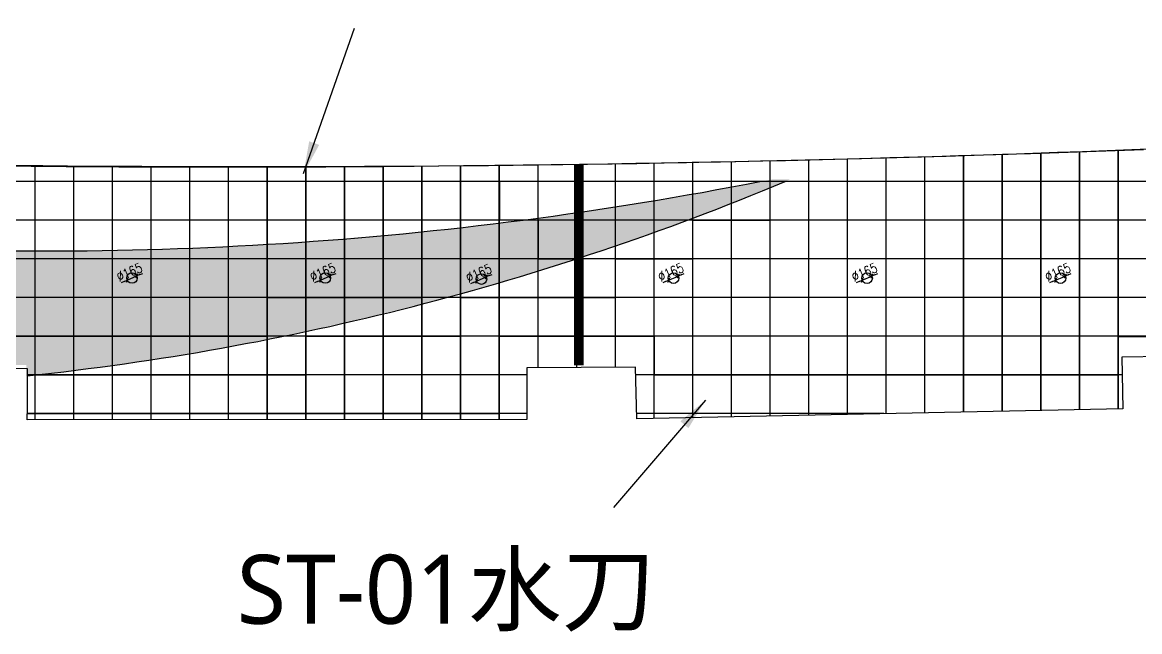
# Model space of a CAD drawing. Header units: millimetres. Extents: x -1989 to 265952, y -5690 to 142265.
# Drawn here: x 118452 to 135781, y 15347 to 24796 of the extents above; entities that cross this region are included whole.
import ezdxf
from ezdxf.enums import TextEntityAlignment as Align
from ezdxf.lldxf.tags import DXFTag

# ---------------------------------------------------------------- set-up
doc = ezdxf.new("R2010")
doc.units = ezdxf.units.MM
for name, color, linetype in [('d地面疏散指示开孔165mm', 91, 'Continuous'), ('F-地材填充', 8, 'Continuous'), ('F-地材造型线', 150, 'Continuous'), ('ST-01水刀', 111, 'Continuous'), ('ST-02整砖', 22, 'Continuous'), ('ST-02算量', 222, 'Continuous'), ('ST-12算量', 21, 'Continuous'), ('现场实际间隔柱定位', 6, 'Continuous')]:
    doc.layers.add(name, color=color, linetype=linetype)
doc.layers.add('灯柱定位线', color=141, linetype='Continuous', lineweight=25)
doc.styles.get("Standard").update_dxf_attribs({"font": 'arial.ttf'})
doc.styles.add('YQ_DIM', font='romancs.shx', dxfattribs={"width": 0.8, "bigfont": '@by-01-hztxt.shx'})
doc.styles.add('黑体', font='Microsoft YaHei.ttf')
tags = doc.linetypes.add('EXP JT_LINE', pattern='A,0.5,-0.2,["EXP JT",Standard,S=0.12,R=0,X=-0.1,Y=-0.05],-0.5', length=1.199999999999999).pattern_tags.tags
tags[6] = DXFTag(74, 10)
doc.dimstyles.new('yq100', dxfattribs={"dimscale": 50, "dimtxt": 3, "dimasz": 1, "dimexe": 1.5, "dimexo": 3, "dimgap": 0.5, "dimtad": 1, "dimdec": 0, "dimrnd": 5, "dimdsep": 46, "dimtxsty": 'YQ_DIM', "dimblk": 'YQTICK', "dimcen": 0, "dimclrd": 256, "dimclre": 256, "dimclrt": 7, "dimadec": 1, "dimazin": 2, "dimtfac": 1, "dimtdec": 0, "dimtix": 1, "dimtmove": 2, "dimatfit": 2, "dimfxl": 1, "dimtolj": 1, "dimtzin": 0, "dimarcsym": 0})
doc.dimstyles.new('yq50', dxfattribs={"dimscale": 50, "dimtxt": 3, "dimasz": 1, "dimexe": 1.5, "dimexo": 3, "dimgap": 0.5, "dimtad": 1, "dimdec": 0, "dimdsep": 46, "dimtxsty": 'YQ_DIM', "dimblk": 'YQTICK', "dimcen": 0, "dimclrd": 256, "dimclre": 256, "dimclrt": 7, "dimadec": 1, "dimazin": 2, "dimtfac": 1, "dimtdec": 4, "dimtix": 1, "dimtmove": 2, "dimatfit": 2, "dimfxl": 1, "dimtolj": 1, "dimtzin": 0, "dimarcsym": 0})

# ---------------------------------------------------------------- blocks, each defined once
blk = doc.blocks.new('AWERAWE')
at = {"layer": 'F-地材填充', "color": 8, "linetype": 'Continuous'}
for p, q in [((39332.72795788614, 402910.6736528206), (39332.72795788614, 406907.4385611737)), ((39334.72795788614, 402908.6736528206), (39334.72795788614, 406905.4385611737)), ((39932.72795788614, 402923.0703470355), (39932.72795788614, 406929.9152308747)), ((39934.72795788614, 402921.0703470355), (39934.72795788614, 406927.9152308747)), ((32132.72795788614, 403567.0152266797), (32132.72795788614, 406718.1496767218)), ((32134.72795788614, 403565.0152266796), (32134.72795788614, 406716.1496767218)), ((32732.72795788614, 402774.310016457), (32732.72795788614, 406728.2554945555)), ((32734.72795788614, 402772.310016457), (32734.72795788614, 406726.2554945555)), ((33332.72795788614, 402786.7067106718), (33332.72795788614, 406739.3915076561)), ((33334.72795788614, 402784.7067106718), (33334.72795788614, 406737.3915076561)), ((33932.72795788614, 402799.1034048868), (33932.72795788614, 406751.557814488)), ((33934.72795788614, 402797.1034048868), (33934.72795788614, 406749.5578144881)), ((34532.72795788614, 402811.5000991016), (34532.72795788614, 406764.7545226403)), ((34534.72795788614, 402809.5000991016), (34534.72795788614, 406762.7545226403)), ((35132.72795788613, 402823.8967933165), (35132.72795788613, 406778.9817488305)), ((35134.72795788614, 402821.8967933165), (35134.72795788614, 406776.9817488305)), ((35732.72795788613, 402836.2934875313), (35732.72795788613, 406794.2396189106)), ((35734.72795788613, 402834.2934875314), (35734.72795788613, 406792.2396189106)), ((36332.72795788613, 402848.6901817462), (36332.72795788613, 406810.5282678722)), ((36334.72795788613, 402846.6901817462), (36334.72795788613, 406808.5282678722)), ((36932.72795788614, 402861.0868759612), (36932.72795788614, 406827.8478398526)), ((36934.72795788613, 402859.0868759612), (36934.72795788613, 406825.8478398526)), ((37532.72795788614, 402873.483570176), (37532.72795788614, 406846.1984881409)), ((37534.72795788614, 402871.483570176), (37534.72795788614, 406844.1984881409)), ((38132.72795788614, 402885.8802643909), (38132.72795788614, 406865.5803751854)), ((38134.72795788614, 402883.8802643909), (38134.72795788614, 406863.5803751855)), ((38732.72795788614, 402898.2769586058), (38732.72795788614, 406885.9936726005)), ((38734.72795788614, 402896.2769586057), (38734.72795788614, 406883.9936726005)), ((23132.72795788614, 402749.0434379729), (23132.72795788614, 406690.1467656569)), ((23134.72795788614, 402747.0434379729), (23134.72795788614, 406688.1467656568)), ((23732.72795788614, 402749.6691378624), (23732.72795788614, 406684.8052756559)), ((23734.72795788614, 402747.6691378624), (23734.72795788614, 406682.8052756559)), ((24332.72795788614, 402750.2948377519), (24332.72795788614, 406680.493596855)), ((24334.72795788614, 402748.2948377519), (24334.72795788614, 406678.4935968549)), ((24932.72795788613, 402750.9205376413), (24932.72795788613, 406677.2116911525)), ((24934.72795788613, 402748.9205376413), (24934.72795788613, 406675.2116911525)), ((25532.72795788613, 402751.5462375307), (25532.72795788613, 406674.9595295481)), ((25534.72795788613, 402749.5462375308), (25534.72795788613, 406672.9595295481)), ((26132.72795788613, 402752.1719374203), (26132.72795788613, 406673.7370921415)), ((26134.72795788613, 402750.1719374202), (26134.72795788613, 406671.7370921415)), ((26732.72795788613, 402752.7976373097), (26732.72795788613, 406673.544368131)), ((26734.72795788613, 402750.7976373096), (26734.72795788613, 406671.544368131)), ((27332.72795788614, 402753.4233371992), (27332.72795788614, 406674.3813558139)), ((27334.72795788614, 402751.4233371991), (27334.72795788614, 406672.3813558139)), ((27932.72795788614, 402754.0490370887), (27932.72795788614, 406676.2480625857)), ((27934.72795788614, 402752.0490370886), (27934.72795788614, 406674.2480625857)), ((28532.72795788614, 402754.6747369781), (28532.72795788614, 406679.1445049409)), ((28534.72795788614, 402752.6747369781), (28534.72795788614, 406677.1445049409)), ((29132.72795788614, 402755.3004368676), (29132.72795788614, 406683.0707084732)), ((29134.72795788614, 402753.3004368675), (29134.72795788614, 406681.0707084732)), ((29732.72795788613, 402755.926136757), (29732.72795788613, 406688.0267078772)), ((29734.72795788614, 402753.926136757), (29734.72795788614, 406686.0267078772)), ((30332.72795788613, 402756.5518366464), (30332.72795788613, 406694.0125469497)), ((30334.72795788613, 402754.5518366465), (30334.72795788613, 406692.0125469497)), ((30932.72795788613, 403560.0708229504), (30932.72795788613, 406701.0282785916)), ((30934.72795788613, 403558.0708229504), (30934.72795788613, 406699.0282785916)), ((31532.72795788613, 403563.5430248151), (31532.72795788613, 406709.07396481)), ((31534.72795788613, 403561.5430248151), (31534.72795788613, 406707.0739648101)), ((74732.72795788615, 406447.8774516659), (-21939.68451723203, 406447.8774516658)), ((74732.72795788615, 406445.8774516658), (-21937.68451723203, 406445.8774516658)), ((73713.34126965156, 405847.8774516658), (-12885.46025047575, 405847.8774516658)), ((73715.34126965156, 405845.8774516658), (-12883.46025047575, 405845.8774516658)), ((71586.82193263689, 405247.8774516658), (-12950.74318721475, 405247.8774516658)), ((71588.82193263689, 405245.8774516658), (-12948.74318721475, 405245.8774516658)), ((64373.78084498001, 404647.8774516658), (-3536.943442092532, 404647.8774516658)), ((64375.78084498001, 404645.8774516658), (-3534.943442092532, 404645.8774516658)), ((47050.31535817895, 404047.8774516659), (5069.547270358315, 404047.8774516659)), ((47052.31535817895, 404045.8774516658), (5071.547270358315, 404045.8774516658)), ((30756.13095336274, 403447.8774516658), (23006.11765842594, 403447.8774516658)), ((30758.13095336274, 403445.8774516658), (23008.11765842594, 403445.8774516658)), ((39992.11436778154, 403447.8774516658), (32446.89963674286, 403447.8774516658)), ((39994.11436778154, 403445.8774516658), (32448.89963674286, 403445.8774516658)), ((30756.74732694405, 402847.8774516658), (23006.75270724233, 402847.8774516658)), ((30758.74732694405, 402845.8774516658), (23008.75270724233, 402845.8774516658)), ((36293.39182199366, 402847.8774516658), (32459.2963309621, 402847.8774516658)), ((36295.39182199366, 402845.8774516658), (32461.2963309621, 402845.8774516658))]:
    blk.add_line(p, q, dxfattribs=at)
blk = doc.blocks.new('YQTICK')
blk.add_line((-1, 1e-16), (1, 1e-16))
at = {"const_width": 0.4}
blk.add_lwpolyline([(0.5303300858899105, 0.5303300858899106), (-0.5303300858899106, -0.5303300858899105)], dxfattribs=at)
blk = doc.blocks.new('*D351')
at = {"layer": 'DEFPOINTS', "color": 0, "transparency": 16777216}
for p in [(134476.9264775038, 20796.55654911943), (134628.3479545135, 20862.10451857811)]:
    blk.add_point(p, dxfattribs=at)
at = {"layer": 'd地面疏散指示开孔165mm', "lineweight": -2, "transparency": 16777216}
for p, q in [((134476.9264775038, 20796.55654911943), (134628.3479545135, 20862.10451857811)), ((134674.2332505771, 20881.96753962621), (134720.1185466407, 20901.8305606743)), ((134431.0411814402, 20776.69352807133), (134385.1558853766, 20756.83050702324))]:
    blk.add_line(p, q, dxfattribs=at)
at = {"layer": 'd地面疏散指示开孔165mm', "lineweight": -2, "transparency": 16777216, "xscale": 50, "yscale": 50, "zscale": 50}
for p, rotation in [((134476.9264775038, 20796.55654911943), 23.40702549865449), ((134628.3479545135, 20862.10451857811), 203.4070254986545)]:
    blk.add_blockref('YQTICK', p, dxfattribs=dict(at, rotation=rotation))
at = {"layer": 'd地面疏散指示开孔165mm', "color": 7, "transparency": 16777216, "insert": (134512.9111739125, 20921.10112597594), "char_height": 150, "attachment_point": 5, "rotation": 23.407025498654527, "style": 'YQ_DIM'}
blk.add_mtext('\\A1;∅165', dxfattribs=at)
blk = doc.blocks.new('*D354')
at = {"layer": 'DEFPOINTS', "color": 0, "transparency": 16777216}
for p in [(131476.9264775036, 20796.55654911941), (131628.3479545136, 20862.10451857806)]:
    blk.add_point(p, dxfattribs=at)
at = {"layer": 'd地面疏散指示开孔165mm', "lineweight": -2, "transparency": 16777216}
for p, q in [((131476.9264775036, 20796.55654911941), (131628.3479545136, 20862.10451857806)), ((131674.2332505772, 20881.96753962612), (131720.1185466408, 20901.83056067418)), ((131431.04118144, 20776.69352807134), (131385.1558853764, 20756.83050702329))]:
    blk.add_line(p, q, dxfattribs=at)
at = {"layer": 'd地面疏散指示开孔165mm', "lineweight": -2, "transparency": 16777216, "xscale": 50, "yscale": 50, "zscale": 50}
for p, rotation in [((131476.9264775036, 20796.55654911941), 23.40702549861085), ((131628.3479545136, 20862.10451857806), 203.4070254986108)]:
    blk.add_blockref('YQTICK', p, dxfattribs=dict(at, rotation=rotation))
at = {"layer": 'd地面疏散指示开孔165mm', "color": 7, "transparency": 16777216, "insert": (131512.9111739125, 20921.10112597594), "char_height": 150, "attachment_point": 5, "rotation": 23.407025498610867, "style": 'YQ_DIM'}
blk.add_mtext('\\A1;∅165', dxfattribs=at)
blk = doc.blocks.new('*D355')
at = {"layer": 'DEFPOINTS', "color": 0, "transparency": 16777216}
for p in [(128474.926477504, 20796.55654911951), (128626.3479545135, 20862.10451857813)]:
    blk.add_point(p, dxfattribs=at)
at = {"layer": 'd地面疏散指示开孔165mm', "lineweight": -2, "transparency": 16777216}
for p, q in [((128474.926477504, 20796.55654911951), (128626.3479545135, 20862.10451857813)), ((128672.2332505771, 20881.96753962624), (128718.1185466407, 20901.83056067433)), ((128429.0411814404, 20776.69352807141), (128383.1558853768, 20756.83050702331))]:
    blk.add_line(p, q, dxfattribs=at)
at = {"layer": 'd地面疏散指示开孔165mm', "lineweight": -2, "transparency": 16777216, "xscale": 50, "yscale": 50, "zscale": 50}
for p, rotation in [((128474.926477504, 20796.55654911951), 23.40702549866584), ((128626.3479545135, 20862.10451857813), 203.4070254986658)]:
    blk.add_blockref('YQTICK', p, dxfattribs=dict(at, rotation=rotation))
at = {"layer": 'd地面疏散指示开孔165mm', "color": 7, "transparency": 16777216, "insert": (128510.9111739126, 20921.10112597598), "char_height": 150, "attachment_point": 5, "rotation": 23.40702549866582, "style": 'YQ_DIM'}
blk.add_mtext('\\A1;∅165', dxfattribs=at)
blk = doc.blocks.new('*D266')
at = {"layer": 'DEFPOINTS', "color": 0, "transparency": 16777216}
for p in [(125647.4304652471, 20848.39862665241), (125496.0089882369, 20782.85065719373)]:
    blk.add_point(p, dxfattribs=at)
at = {"layer": 'd地面疏散指示开孔165mm', "lineweight": -2, "transparency": 16777216}
for p, q in [((125496.0089882369, 20782.85065719373), (125647.4304652471, 20848.39862665241)), ((125693.3157613107, 20868.26164770046), (125739.2010573743, 20888.12466874851)), ((125450.1236921732, 20762.98763614569), (125404.2383961097, 20743.12461509765))]:
    blk.add_line(p, q, dxfattribs=at)
at = {"layer": 'd地面疏散指示开孔165mm', "lineweight": -2, "transparency": 16777216, "xscale": 50, "yscale": 50, "zscale": 50}
for p, rotation in [((125496.0089882369, 20782.85065719373), 23.40702549859031), ((125647.4304652471, 20848.39862665241), 203.4070254985903)]:
    blk.add_blockref('YQTICK', p, dxfattribs=dict(at, rotation=rotation))
at = {"layer": 'd地面疏散指示开孔165mm', "color": 7, "transparency": 16777216, "insert": (125531.9936846459, 20907.39523405029), "char_height": 150, "attachment_point": 5, "rotation": 23.4070254985903, "style": 'YQ_DIM'}
blk.add_mtext('\\A1;∅165', dxfattribs=at)
blk = doc.blocks.new('*D267')
at = {"layer": 'DEFPOINTS', "color": 0, "transparency": 16777216}
for p in [(123074.9264775034, 20798.55654911939), (123226.3479545136, 20864.10451857799)]:
    blk.add_point(p, dxfattribs=at)
at = {"layer": 'd地面疏散指示开孔165mm', "lineweight": -2, "transparency": 16777216}
for p, q in [((123074.9264775034, 20798.55654911939), (123226.3479545136, 20864.10451857799)), ((123272.2332505772, 20883.96753962602), (123318.1185466408, 20903.83056067404)), ((123029.0411814398, 20778.69352807137), (122983.1558853761, 20758.83050702334))]:
    blk.add_line(p, q, dxfattribs=at)
at = {"layer": 'd地面疏散指示开孔165mm', "lineweight": -2, "transparency": 16777216, "xscale": 50, "yscale": 50, "zscale": 50}
for p, rotation in [((123074.9264775034, 20798.55654911939), 23.40702549856473), ((123226.3479545136, 20864.10451857799), 203.4070254985647)]:
    blk.add_blockref('YQTICK', p, dxfattribs=dict(at, rotation=rotation))
at = {"layer": 'd地面疏散指示开孔165mm', "color": 7, "transparency": 16777216, "insert": (123110.9111739124, 20923.10112597593), "char_height": 150, "attachment_point": 5, "rotation": 23.407025498564764, "style": 'YQ_DIM'}
blk.add_mtext('\\A1;∅165', dxfattribs=at)
blk = doc.blocks.new('*D268')
at = {"layer": 'DEFPOINTS', "color": 0, "transparency": 16777216}
for p in [(120076.9264775035, 20798.55654911952), (120228.3479545136, 20864.10451857794)]:
    blk.add_point(p, dxfattribs=at)
at = {"layer": 'd地面疏散指示开孔165mm', "lineweight": -2, "transparency": 16777216}
for p, q in [((120076.9264775035, 20798.55654911952), (120228.3479545136, 20864.10451857794)), ((120274.2332505773, 20883.96753962593), (120320.1185466409, 20903.83056067392)), ((120031.0411814399, 20778.69352807153), (119985.1558853763, 20758.83050702354))]:
    blk.add_line(p, q, dxfattribs=at)
at = {"layer": 'd地面疏散指示开孔165mm', "lineweight": -2, "transparency": 16777216, "xscale": 50, "yscale": 50, "zscale": 50}
for p, rotation in [((120076.9264775035, 20798.55654911952), 23.40702549852404), ((120228.3479545136, 20864.10451857794), 203.407025498524)]:
    blk.add_blockref('YQTICK', p, dxfattribs=dict(at, rotation=rotation))
at = {"layer": 'd地面疏散指示开孔165mm', "color": 7, "transparency": 16777216, "insert": (120112.9111739126, 20923.10112597598), "char_height": 150, "attachment_point": 5, "rotation": 23.407025498524046, "style": 'YQ_DIM'}
blk.add_mtext('\\A1;∅165', dxfattribs=at)

msp = doc.modelspace()

# ---------------------------------------------------------------- hatches: boundary and pattern name
at = {"layer": 'F-地材填充'}
h = msp.add_hatch(dxfattribs=at)
h.set_pattern_fill('DOTS', color=8, scale=100, angle=90)
h.set_pattern_definition([(90, (485915.719726742, 389097.124641923), (-158.75, 79.37500000000001), [0, -158.75])])
edge = h.paths.add_edge_path()
edge.add_line((130360.6817911017, 22361.49640397661), (130084.9022916476, 22361.49640390635))
edge.add_arc((118736.9212646473, 79958.2436098743), 58704.01998242826, 266.36312403132837, 281.1459227901537, ccw=False)
edge.add_arc((116281.8152209779, 41332.16929323479), 19999.99999999982, 238.6656518505823, 266.3631240309851, ccw=False)
edge.add_line((105881.1900896634, 24249.22467358966), (105659.7811729854, 23860.95436671263))
edge.add_arc((104346.4343029951, 24518.854216793), 1468.915318746909, 266.2998205579244, 333.39216216251907, ccw=False)
edge.add_arc((122214.4281242562, 349061.9827225012), 326503.4732390129, 265.9740395710775, 266.8462448970896, ccw=False)
edge.add_arc((115751.2829859923, 52086.88921061755), 33104.82228546954, 240.18419146874, 257.6307908790862)
edge.add_line((108659.884758085, 19750.51140286433), (108661.8187625285, 19783.70567211878))
edge.add_line((108661.8187625285, 19783.70567211878), (109129.9550153511, 19767.18876803262))
edge.add_line((109129.9550153511, 19767.18876803262), (109615.0073186606, 19750.07502749245))
edge.add_line((109615.0073186606, 19750.07502749245), (109616.022880796, 19569.8836459048))
edge.add_arc((114356.7904843565, 45065.1956284611), 25932.33137530922, 259.4663471446382, 264.0852320491518)
edge.add_line((111684.4918107203, 19270.92048148848), (111684.4918107204, 19626.33756178562))
edge.add_arc((111686.4783486761, 19626.34320302386), 1.986545965589833, 88.69279770225381, 180.1627043030422, ccw=False)
edge.add_line((111686.5236677589, 19628.32923198995), (111971.2323856648, 19628.33756178562))
edge.add_line((111971.2323856648, 19628.33756178562), (112001.2323847547, 19628.33756178725))
edge.add_line((112001.2323847547, 19628.33756178725), (112317.1061937555, 19628.3375617855))
edge.add_arc((112317.1061937555, 19626.33756178556), 1.999999999941792, -1.329405254161486, 90.00000000104222, ccw=False)
edge.add_line((112319.1056554237, 19626.29116095163), (112309.4538471996, 19211.02846143852))
edge.add_arc((114858.6960649439, 49102.52163232662), 29999.99999783301, 265.1254276426846, 273.9559090224467)
edge.add_arc((114010.6744585859, 61365.39909765185), 42292.16434649152, 273.9559090227834, 275.2106417266266)
edge.add_line((117851.5450986662, 19248.00509188723), (117856.869708904, 19478.02529661348))
edge.add_arc((117858.8819346154, 19478.29045945746), 2.029621552831, 95.8636621929839, 187.5069495825679, ccw=False)
edge.add_line((117858.6745851057, 19480.30946164383), (118513.0000123384, 19480.31777683677))
edge.add_arc((118512.8589435907, 19478.27778585421), 2.044862733909518, -8.330138340468011, 86.0441996203636, ccw=False)
edge.add_line((118514.882232448, 19477.98153292064), (118514.8993514696, 19313.77459603463))
edge.add_arc((114010.6744578171, 61365.39910069274), 42292.16434959744, 276.1137439086649, 292.7428955380753)

# ---------------------------------------------------------------- linework, layer by layer
at = {"layer": 'd地面疏散指示开孔165mm'}
for centre in [(120152.6372160086, 20831.33053384876), (123150.6372160086, 20831.33053384876), (125571.7197267421, 20815.62464192315), (128550.6372160086, 20829.33053384876), (131552.6372160086, 20829.33053384876), (134552.6372160086, 20829.33053384876)]:
    msp.add_circle(centre, 82.5, dxfattribs=at)
at = {"layer": 'F-地材造型线'}
msp.add_lwpolyline([(118525.0411937066, 19314.84134262285, 0.0731337628718771), (130281.3364943821, 22328.33053419864), (129915.252130526, 22328.3305338487, -0.0653333047731406), (115013.158350123, 21372.44710719181, -0.1214448498455303), (105881.1900896634, 24249.22467358966), (105674.5782027389, 23891.36238798368, -0.3080681910818887), (104249.6372160086, 23053.13168588866, -0.0038083203545294), (99291.12279797884, 23364.20853597546, 0.0762725418060008), (108659.884758085, 19750.51140286433), (108661.8187625282, 19783.70567211407), (109129.9550153511, 19767.18876803262), (109129.9550153511, 19767.18876803262), (109615.0073186606, 19750.07502749245), (109616.0551305972, 19564.16155758742, 0.0202497489215921), (111734.8988009003, 19270.92048144922), (111734.8988012142, 19673.7508923354), (112334.0509657364, 19655.02738719401), (112316.7307912852, 19210.74477277515, 0.03856132290862), (116928.3599141942, 19173.99859123633, 0.0058887013432266), (117881.7719685132, 19251.00473905209), (117889.1231131413, 19439.09865628896), (118524.89002424, 19429.67988723566), (118525.0411937066, 19314.84134262285)], format="xyb", dxfattribs=at)
at = {"layer": 'F-地材造型线', "color": 1, "linetype": 'EXP JT_LINE', "ltscale": 1500, "const_width": 150}
msp.add_lwpolyline([(127084.8960903067, 19478.64183906957), (127084.8960903067, 22589.00587645025)], dxfattribs=at)
at = {"layer": 'ST-01水刀'}
msp.add_lwpolyline([(137249.6372160086, 22330.3305338487), (110851.6372160086, 22330.3305338487), (110851.6372160086, 24128.33053384864), (111450.3032949622, 24128.33053384864), (111438.1913822038, 24107.26630894488), (111286.651704797, 23843.88062952916, 0.5364152597012322), (111855.6026310123, 22703.01521027301), (113165.6906649696, 22667.20317764024, 0.007144314265818), (121844.8558873197, 22554.01696329165, 0.0090719341904083), (135838.4439381767, 22825.40560958596, 0.0106717662081673)], format="xyb", dxfattribs=at)
at = {"layer": 'ST-01水刀', "color": 111}
msp.add_lwpolyline([(136160.1990950345, 19615.94074674332), (135505.3854073672, 19601.31782339248), (135521.8329200079, 18804.97375368114), (127979.8416024541, 18649.14748678953), (127963.3101050506, 19449.27196083995), (126274.9260069703, 19439.50127681743), (126275.7624155379, 18637.44721064667), (118525.7667116667, 18629.36525822137), (118525.6641045702, 18726.30939283783), (119249.6372160087, 18728.33053384864), (119251.6372160087, 18730.33053384864), (125851.6372160088, 18730.33053384864), (125851.6372160088, 19928.33053384864), (128249.6372160087, 19926.33053384864), (128251.6372160088, 19326.33053384864), (135449.6372160086, 19328.33053384864), (135449.6372160086, 19926.33053384864), (136649.6372160088, 19926.33053384864)], dxfattribs=at)
at = {"layer": 'ST-02整砖', "color": 22}
msp.add_lwpolyline([(103051.6372160085, 22328.33053384864), (103051.6372160085, 21730.33053384864), (104251.6372160085, 21728.33053384864), (104251.6372160085, 21130.33053384864), (106051.6372160085, 21130.33053384864), (106051.6372160085, 20530.33053384864), (108451.6372160085, 20530.33053384864), (108451.6372160085, 19928.33053384864), (112651.6372160085, 19928.33053384864), (112651.6372160085, 19328.33053384864), (117451.6372160085, 19328.33053384864), (117451.6372160085, 19930.33053384864), (122249.6372160085, 19930.33053384864), (122251.6372160085, 20530.33053384864), (124649.6372160085, 20528.33053384864), (124649.6372160085, 21130.33053384864), (112051.6372160085, 21128.33053384864), (112051.6372160085, 21728.33053384864), (109649.6372160085, 21730.33053384864), (109649.6372160085, 22328.33053384864), (102451.6372160085, 22328.33053384864)], dxfattribs=at)
msp.add_lwpolyline([(126449.6372160085, 21728.33053384864), (126449.6372160085, 21130.33053384864), (127049.6372160085, 21130.33053384864), (127049.6372160085, 21728.33053384864)], close=True, dxfattribs=at)
at = {"layer": 'ST-02算量', "color": 200}
msp.add_lwpolyline([(117889.1231131413, 19439.09865628896), (118524.89002424, 19429.67988723566), (118525.6641045702, 18728.30939283783), (118649.6372160087, 18728.33053384864), (118651.6372160087, 18730.33053384864), (118651.6372160087, 19328.33053384864), (122849.6372160087, 19328.33053384864), (122849.6372160087, 19930.33053384864), (125249.6372160087, 19930.33053384864), (125249.6372160087, 20528.33053384864), (127649.6372160086, 20530.33053384864), (127649.6372160086, 21130.33053384864), (128849.6372160086, 21130.33053384858), (128849.6372160086, 21730.33053384864), (130049.6372160087, 21728.33053384864), (130051.6372160087, 21731.33053384858), (130649.6372160086, 21730.33053384864), (130649.6372160086, 22328.3305338487), (129461.7742480257, 22330.3305338487), (129449.1800692179, 22330.3305338487), (125851.6372160086, 22328.3305338487), (125851.6372160086, 21728.33053384864), (113251.6372160087, 21730.33053384864)], dxfattribs=at)
at = {"layer": '灯柱定位线', "color": 11}
for points in [[(111855.6026310123, 22703.01521027301, -0.5410158972252966), (111292.1613433836, 23853.3006767791), (113552.0523376535, 27783.55125824912, -0.2845541778614895), (114805.2584304062, 28521.54749030855, 0.0341745150532009), (134222.730011718, 30095.27348977552, -0.308298820992494), (136323.7270003701, 29082.72311209076), (138130.3030396003, 25953.64162440834, -0.56286689263381), (136427.2134220839, 22849.11770599886, -0.0175763258015558)], [(111857.6026310123, 22703.01521027301, -0.5410158972252966), (111294.1613433836, 23853.3006767791), (113554.0523376535, 27783.55125824912, -0.2845541778614895), (114807.2584304062, 28521.54749030855, 0.0341745150532009), (134224.730011718, 30095.27348977552, -0.308298820992494), (136325.7270003701, 29082.72311209076), (138132.3030396003, 25953.64162440834, -0.56286689263381), (136429.2134220839, 22849.11770599886, -0.0175763258015558)]]:
    msp.add_lwpolyline(points, format="xyb", close=True, dxfattribs=at)
at = {"layer": '现场实际间隔柱定位', "const_width": 2}
msp.add_lwpolyline([(136160.1990950345, 19615.94074674332), (135505.3854073672, 19601.31782339248), (135521.832920008, 18804.97375368114), (127979.8416024541, 18649.14748678953), (127963.3101050506, 19449.27196083995), (126274.9260069703, 19439.50127681743), (126275.7499485455, 18637.4471976457), (118525.7667116667, 18629.36525822137), (118524.919647368, 19429.67944837452), (117889.1231131413, 19439.09865628896), (117857.940523123, 18639.22896348403), (112302.9708844812, 18855.7871633585), (112334.1288400396, 19655.02495362205), (111734.8988012142, 19673.7508923354), (111734.8987992356, 17134.34593651703), (109629.7496187535, 17134.34593651703), (109615.0073186606, 19750.07502749245), (108661.8187625282, 19783.70567211407), (108618.2246332301, 18970.61489242458), (100561.016397633, 19416.66781492493), (100603.8631935038, 20215.61109234797), (99559.20131928349, 20278.25225639253)], dxfattribs=at)

# ---------------------------------------------------------------- block references
at = {"layer": 'ST-01水刀'}
msp.add_blockref('AWERAWE', (95516.90925812247, -384117.5469178173), dxfattribs=at)

# ---------------------------------------------------------------- texts
at = {"color": 122, "ltscale": 5000, "style": '黑体'}
msp.add_text('ST-01水刀', height=1069.01983612351, dxfattribs=at).set_placement((125024.8912420252, 16019.12884583385), align=Align.MIDDLE)

# ---------------------------------------------------------------- dimensions: what is measured, and where the dimension line sits
at = {"layer": 'd地面疏散指示开孔165mm'}
for p1, p2, picture, middle in [((120076.9264775035, 20798.55654911952), (120228.3479545136, 20864.10451857794), '*D268', (120112.9111739126, 20923.10112597598)), ((123074.9264775034, 20798.55654911939), (123226.3479545136, 20864.10451857799), '*D267', (123110.9111739124, 20923.10112597593)), ((125496.0089882369, 20782.85065719373), (125647.4304652471, 20848.39862665241), '*D266', (125531.9936846459, 20907.39523405029)), ((128474.926477504, 20796.55654911951), (128626.3479545135, 20862.10451857813), '*D355', (128510.9111739126, 20921.10112597598)), ((131476.9264775036, 20796.55654911941), (131628.3479545136, 20862.10451857806), '*D354', (131512.9111739125, 20921.10112597594)), ((134476.9264775038, 20796.55654911943), (134628.3479545135, 20862.10451857811), '*D351', (134512.9111739125, 20921.10112597594))]:
    dim = msp.add_diameter_dim_2p(p1=p1, p2=p2, dimstyle='yq50', override={"dimzin": 0}, dxfattribs=at)
    dim.commit()
    dim.dimension.update_dxf_attribs({"geometry": picture, "text_midpoint": middle})

# ---------------------------------------------------------------- leaders
at = {"layer": 'ST-12算量', "color": 122}
for points, override in [([(122812.9350150882, 22451.33871287169), (123602.602948081, 24708.46282173987)], {"dimasz": 10, "dimtad": 0, "dimzin": 0, "dimfxl": 6, "dimfxlon": 1}), ([(129045.2086281044, 18935.89158280942), (127619.3880402044, 17270.13342149221)], {"dimasz": 10, "dimgap": 0.5, "dimtad": 0, "dimzin": 0, "dimfxl": 6, "dimfxlon": 1})]:
    msp.add_leader(points, dimstyle='yq100', override=override, dxfattribs=at)

doc.saveas('drawing.dxf')
